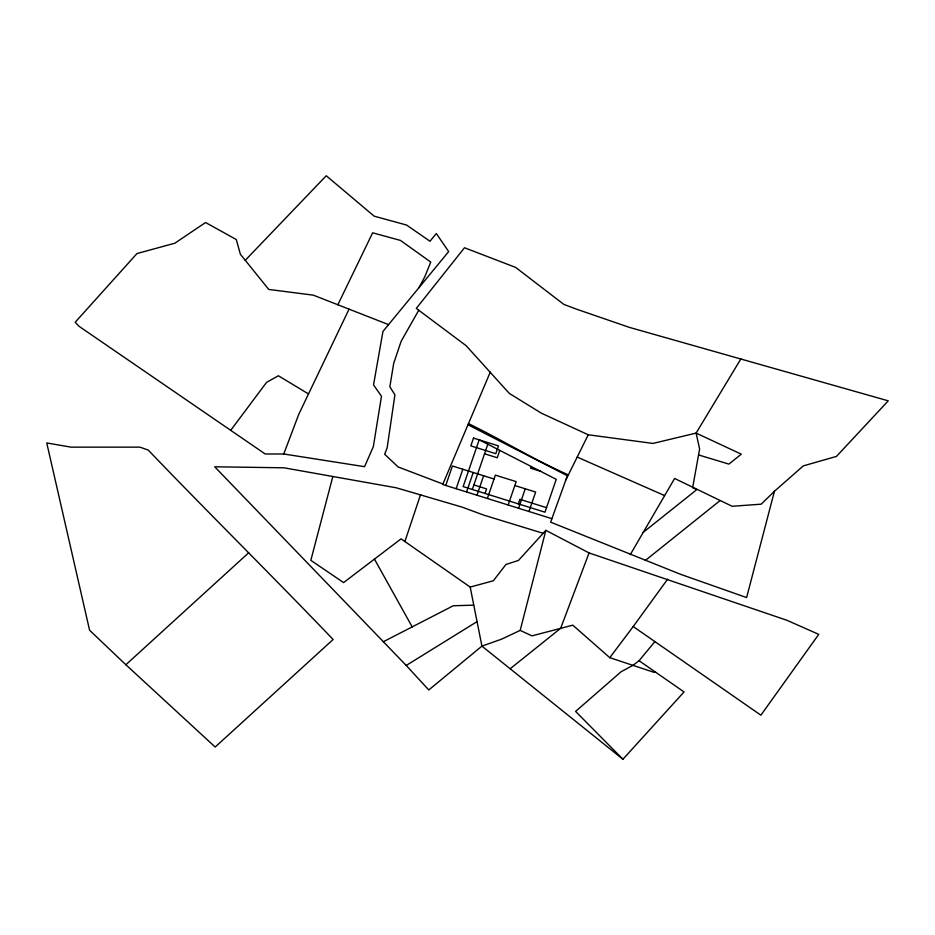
<?xml version="1.0" encoding="UTF-8"?>
<svg xmlns="http://www.w3.org/2000/svg" width="935" height="935" viewBox="0 0 935 935"><rect width="100%" height="100%" fill="white"/><g stroke="black" fill="none" stroke-linecap="round" stroke-linejoin="round"><path stroke-width="1.4" d="M520.187 630.4L545.853 530.344L589.062 552.936L787.095 620.349L818.744 634.362L760.891 715.181L633.217 626.543L609.784 657.679L572.793 625.164L531.992 635.87L520.187 630.4L501.452 639.213L481.934 646.12L428.768 689.96L406.234 665.451L214.699 466.787L283.971 467.804L396.323 487.801L462.299 507.179L483.921 515.173L543.153 533.301M698.55 454.936L728.868 464.099L741.326 454.176L696.107 433.092L652.969 443.424L588.255 434.787L541.318 413.153L509.306 393.401L466.168 345.716L416.297 308.41L464.496 247.752L515.641 267.41L563.828 304.401L576.334 309.099L629.372 327.379L888.25 400.834L836.451 456.42L803.294 465.887L774.437 491.272L746.609 597.57L680.551 574.3L550.645 522.162L567.37 475.74L467.991 424.759M332.837 476.499L310.829 560.334L343.589 582.587L401.057 538.864L470.188 587.075L481.934 646.12L622.932 759.255L684.046 691.935L639.072 660.718L632.925 665.346L621.12 671.727L575.598 711.406L622.932 759.255M404.878 541.54L420.598 494.557M445.75 485.464L452.423 465.992L494.031 479.012M456.151 488.713L462.825 469.241M466.553 491.974L473.227 472.502M472.315 489.461L487.813 444.242M476.955 495.223L483.629 475.751M485.031 493.446L486.586 488.9L473.87 484.926M499.781 450.378L497.256 457.753L484.552 453.779M487.357 498.484L495.363 475.12L516.178 481.63L508.161 504.993M518.317 503.86L519.872 499.325L546.531 507.658M531.138 466.46L530.554 468.166L540.582 471.31M518.574 508.243L525.236 488.783M528.976 511.503L535.65 492.032L514.834 485.522M589.062 552.936L560.661 628.297L510.159 668.77M245.25 260.316L326.257 175.745L374.164 216.172L406.585 225.043L429.983 241.253L436.341 233.505L448.671 251.585L388.551 324.62L313.318 295.156L268.742 289.429L240.377 254.262L236.286 239.524L205.56 222.518L174.868 243.205L136.977 253.549L75.162 322.283L78.972 326.257L265.201 453.989L283.761 453.989L298.779 414.31L349.047 309.158M588.255 434.787L565.874 479.877M490.267 372.13L442.699 484.505L551.907 518.68M337.851 304.763L372.644 232.803L400.449 240.412L430.766 262.08L424.817 276.702L418.997 287.688M418.751 310.245L401.15 341.275L393.705 363.318L389.848 386.809L394.932 394.827L387.137 447.888L384.659 454.258L398.1 466.951L442.909 484.026M630.248 554.689L674.614 478.475L732.128 506.279L761.207 504.175L774.437 491.272M740.882 358.911L696.107 433.092L699.625 449.045L692.625 487.719L696.774 489.659L643.187 532.366M633.217 626.543L667.625 579.174M230.7 430.322L266.498 382.45L278.361 375.753L308.515 393.939M388.551 324.62L382.941 331.469L373.533 384.916L381.48 396.253L373.334 446.673L364.557 466.682L283.761 453.989M639.072 660.718L654.886 641.585M545.853 530.344L518.493 560.404L505.964 564.471L493.318 580.775L470.188 587.075M248.71 552.749L125.874 664.738L89.585 630.237L46.75 442.956L71.048 447.152L139.911 447.14L148.244 450.086C209.288 513.794 272.097 575.668 333.117 639.493L215.179 747.03L125.874 664.738M645.244 560.533L720.055 500.599M406.234 665.451L476.757 621.81M383.35 641.726L453.265 605.763L473.613 605.155M655.529 672.148L653.857 672.277L609.784 657.679M577.281 457.11L664.54 495.55M568.573 474.933C534.142 459.88 502.247 439.976 468.47 423.613M374.444 559.107L412.183 626.871M473.496 438.094L470.831 445.878L495.795 453.697L498.472 445.901L473.496 438.094M479.176 439.812L463.141 486.597L544.976 512.193L556.231 479.339L479.176 439.812"/></g></svg>
